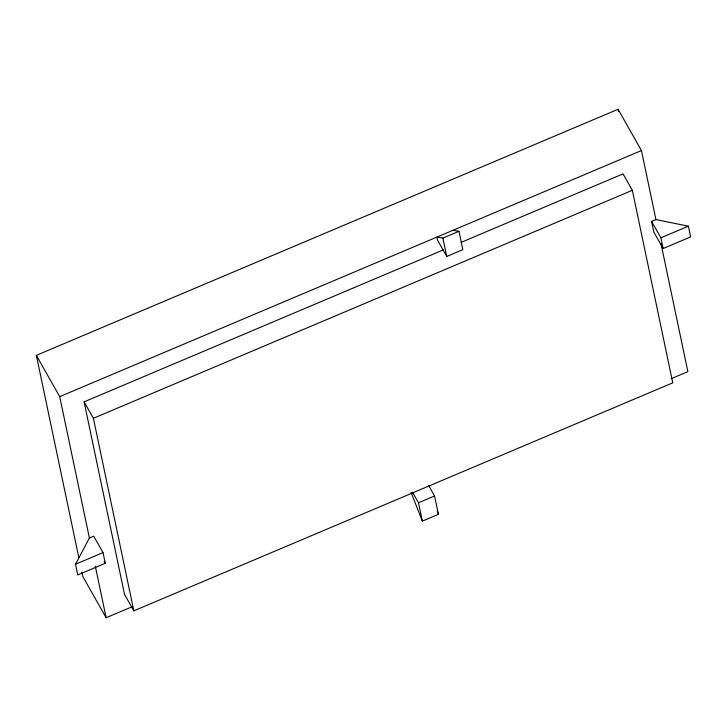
<?xml version="1.0" encoding="UTF-8"?>
<svg xmlns="http://www.w3.org/2000/svg" width="727" height="727" viewBox="0 0 727 727"><rect width="100%" height="100%" fill="white"/><g stroke="black" fill="none" stroke-linecap="round" stroke-linejoin="round"><path stroke-width="1.09" d="M75.517 564.243L89.394 538.016L93.738 536.181L103.034 552.602L105.279 563.307L77.762 574.948L75.517 564.243L103.034 552.602M78.807 557.554L36.35 355.358L618.086 109.268L641.45 150.562L655.936 219.572L688.405 226.188L690.65 236.893L663.133 248.534L653.846 232.113L651.592 221.408L655.936 219.572M89.394 538.016L59.714 396.651L641.45 150.562M442.897 238.083L458.964 231.286L462.817 249.634L446.751 256.431L437.463 240.01L436.854 237.111L442.897 238.083L446.751 256.431M461.154 242.364L623.048 173.88L632.336 190.301L672.766 382.847L133.823 610.834L124.535 594.413L84.105 401.867L443.397 249.879M133.823 610.834L93.392 418.289L632.336 190.301M663.133 248.534L660.879 237.82L688.405 226.188M81.842 571.995L82.769 576.438L106.133 617.732L132.223 606.691M671.175 378.703L687.869 371.642L660.97 243.527M434.564 495.987L438.417 514.334L422.36 521.132L418.507 502.784L434.564 495.987L428.557 485.363M452.912 230.323L458.964 231.286M651.592 221.408L660.879 237.82M412.491 492.161L418.507 502.784M84.105 401.867L93.392 418.289M36.35 355.358L59.714 396.651M104.188 561.38L105.279 563.307M437.209 511.254L438.417 514.334M411.037 492.343L422.36 521.132M618.086 109.268L618.55 111.495M95.328 566.251L106.133 617.732"/></g></svg>
